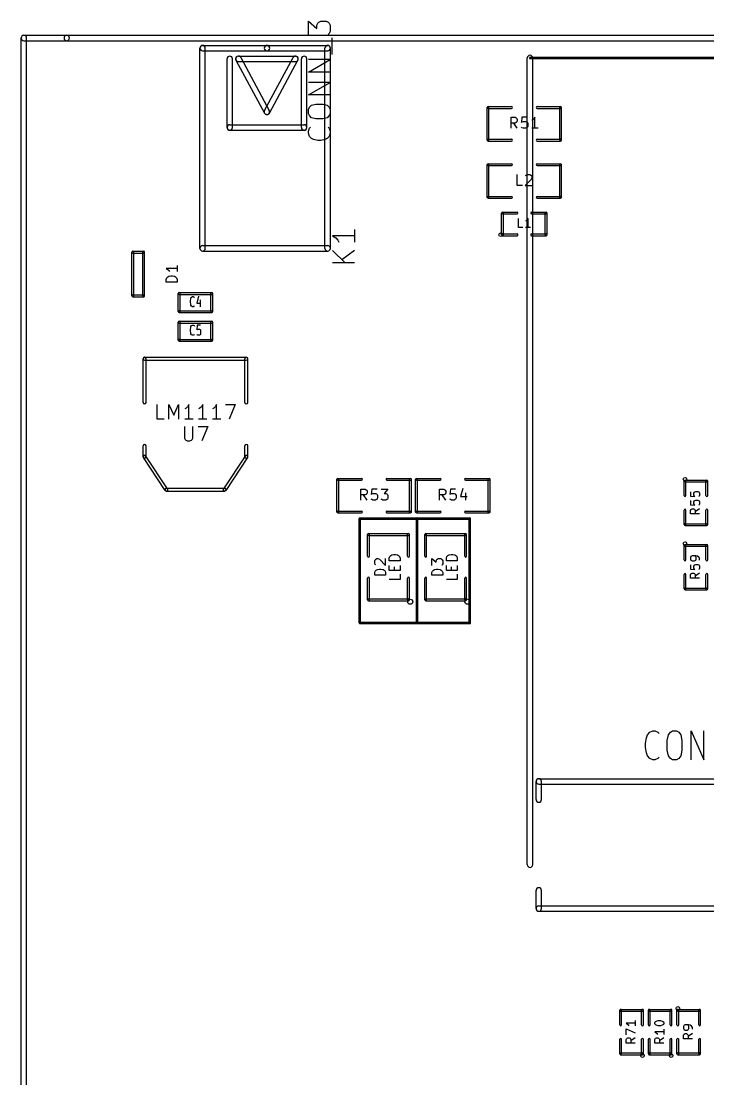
# Model space of a CAD drawing. Extents: x 25909 to 94169, y 14485 to 72503.
# Drawn here: x 25909 to 44817, y 43390 to 72503 of the extents above; entities that cross this region are included whole.
import ezdxf

# ---------------------------------------------------------------- set-up
doc = ezdxf.new("R2010")
doc.units = 0
doc.layers.add('BLACK', color=1, linetype='CONTINUOUS')

msp = doc.modelspace()

# ---------------------------------------------------------------- linework, layer by layer
at = {"layer": 'BLACK'}
for p, q in [((33820, 72132), (33820, 72503)), ((33820, 72503), (34048, 72303)), ((34106, 72475), (34163, 72503)), ((34163, 72503), (34306, 72503)), ((34306, 72503), (34363, 72475)), ((34048, 72389), (34077, 72446)), ((34048, 72303), (34048, 72389)), ((34077, 72446), (34106, 72475)), ((34363, 72475), (34391, 72446)), ((34391, 72446), (34420, 72389)), ((34420, 72217), (34391, 72160)), ((34420, 72389), (34420, 72217)), ((25909, 14560), (25909, 72040)), ((25984, 72115), (27164, 72115)), ((25984, 71965), (27164, 71965)), ((26059, 14560), (26059, 72040)), ((27165, 72115), (94093, 72115)), ((27165, 71965), (94093, 71965)), ((34391, 72160), (34363, 72132)), ((34477, 71589), (34477, 72046)), ((30830, 66249), (30830, 71761)), ((30905, 71836), (32677, 71836)), ((30905, 71686), (32677, 71686)), ((30980, 66249), (30980, 71761)), ((32677, 71836), (34349, 71836)), ((32677, 71686), (34349, 71686)), ((34275, 66249), (34275, 71761)), ((34425, 66249), (34425, 71761)), ((31578, 69577), (31578, 71465)), ((31728, 69577), (31728, 71465)), ((31824, 71429), (32610, 69974)), ((31890, 71540), (33464, 71540)), ((31890, 71390), (33464, 71390)), ((31956, 71500), (32742, 70045)), ((32611, 70045), (33397, 71500)), ((32743, 69974), (33529, 71429)), ((33626, 69577), (33626, 71465)), ((33776, 69577), (33776, 71465)), ((33820, 71103), (34420, 71446)), ((34420, 71446), (33820, 71446)), ((39845, 49286), (39845, 71490)), ((39921, 71509), (57677, 71509)), ((39921, 71471), (57677, 71471)), ((39995, 49286), (39995, 71490)), ((34420, 71103), (33820, 71103)), ((33820, 70474), (34420, 70817)), ((34420, 70817), (33820, 70817)), ((34420, 70474), (33820, 70474)), ((33848, 70131), (33906, 70188)), ((33906, 70188), (34020, 70216)), ((34020, 70216), (34220, 70216)), ((34220, 70216), (34334, 70188)), ((34334, 70188), (34391, 70131)), ((33820, 70073), (33848, 70131)), ((33820, 69959), (33820, 70073)), ((33848, 69902), (33820, 69959)), ((33906, 69845), (33848, 69902)), ((34391, 69902), (34334, 69845)), ((34391, 70131), (34420, 70073)), ((34420, 69959), (34391, 69902)), ((34420, 70073), (34420, 69959)), ((38739, 69228), (38739, 70128)), ((38764, 70153), (39414, 70153)), ((38764, 70103), (39414, 70103)), ((38789, 69228), (38789, 70128)), ((40114, 70153), (40764, 70153)), ((40114, 70103), (40764, 70103)), ((40739, 69228), (40739, 70128)), ((40789, 69228), (40789, 70128)), ((31653, 69651), (33701, 69651)), ((33848, 69559), (33877, 69588)), ((34020, 69816), (33906, 69845)), ((34220, 69816), (34020, 69816)), ((34334, 69845), (34220, 69816)), ((34363, 69588), (34391, 69559)), ((39399, 69557), (39399, 69857)), ((39399, 69857), (39514, 69857)), ((39514, 69699), (39399, 69699)), ((39571, 69557), (39471, 69699)), ((39514, 69857), (39542, 69842)), ((39542, 69714), (39514, 69699)), ((39542, 69842), (39557, 69828)), ((39557, 69728), (39542, 69714)), ((39557, 69828), (39571, 69799)), ((39571, 69757), (39557, 69728)), ((39571, 69799), (39571, 69757)), ((39699, 69857), (39685, 69714)), ((39685, 69714), (39699, 69728)), ((39699, 69571), (39685, 69585)), ((39842, 69857), (39699, 69857)), ((39699, 69728), (39728, 69742)), ((39728, 69742), (39799, 69742)), ((39799, 69742), (39828, 69728)), ((39828, 69728), (39842, 69714)), ((39842, 69585), (39828, 69571)), ((39842, 69714), (39857, 69685)), ((39857, 69614), (39842, 69585)), ((39857, 69685), (39857, 69614)), ((40000, 69785), (39971, 69771)), ((40028, 69814), (40000, 69785)), ((40057, 69857), (40028, 69814)), ((40057, 69557), (40057, 69857)), ((31653, 69501), (33701, 69501)), ((33820, 69473), (33848, 69559)), ((33820, 69416), (33820, 69473)), ((33848, 69331), (33820, 69416)), ((33906, 69273), (33848, 69331)), ((34391, 69331), (34334, 69273)), ((34391, 69559), (34420, 69473)), ((34420, 69416), (34391, 69331)), ((34420, 69473), (34420, 69416)), ((39728, 69557), (39699, 69571)), ((39799, 69557), (39728, 69557)), ((39828, 69571), (39799, 69557)), ((40143, 69557), (39971, 69557)), ((33963, 69245), (33906, 69273)), ((34077, 69216), (33963, 69245)), ((34163, 69216), (34077, 69216)), ((34277, 69245), (34163, 69216)), ((34334, 69273), (34277, 69245)), ((38764, 69253), (39414, 69253)), ((38764, 69203), (39414, 69203)), ((40114, 69253), (40764, 69253)), ((40114, 69203), (40764, 69203)), ((38739, 67653), (38739, 68553)), ((38764, 68578), (39414, 68578)), ((38764, 68528), (39414, 68528)), ((38789, 67653), (38789, 68553)), ((40114, 68578), (40764, 68578)), ((40114, 68528), (40764, 68528)), ((40739, 67653), (40739, 68553)), ((40789, 67653), (40789, 68553)), ((39571, 67982), (39571, 68282)), ((39957, 68153), (39786, 67982)), ((39800, 68253), (39814, 68267)), ((39814, 68267), (39843, 68282)), ((39843, 68282), (39914, 68282)), ((39914, 68282), (39943, 68267)), ((39943, 68267), (39957, 68253)), ((39957, 68253), (39972, 68224)), ((39972, 68196), (39957, 68153)), ((39972, 68224), (39972, 68196)), ((39714, 67982), (39571, 67982)), ((39786, 67982), (39972, 67982)), ((38764, 67678), (39414, 67678)), ((38764, 67628), (39414, 67628)), ((40114, 67678), (40764, 67678)), ((40114, 67628), (40764, 67628)), ((39139, 66622), (39139, 67222)), ((39164, 67247), (39564, 67247)), ((39164, 67197), (39564, 67197)), ((39189, 66622), (39189, 67222)), ((39604, 66821), (39604, 67071)), ((39817, 67011), (39794, 66999)), ((39841, 67035), (39817, 67011)), ((39865, 67071), (39841, 67035)), ((39865, 66821), (39865, 67071)), ((39964, 67247), (40364, 67247)), ((39964, 67197), (40364, 67197)), ((40339, 66622), (40339, 67222)), ((40389, 66622), (40389, 67222)), ((35085, 66764), (35085, 66421)), ((39723, 66821), (39604, 66821)), ((39936, 66821), (39794, 66821)), ((35085, 66593), (34485, 66593)), ((34485, 66593), (34571, 66536)), ((34571, 66536), (34628, 66478)), ((34628, 66478), (34656, 66421)), ((39164, 66647), (39564, 66647)), ((39164, 66597), (39564, 66597)), ((39964, 66647), (40364, 66647)), ((39964, 66597), (40364, 66597)), ((28959, 64944), (28959, 66144)), ((28984, 66169), (29284, 66169)), ((28984, 66119), (29284, 66119)), ((29009, 64944), (29009, 66144)), ((29259, 64944), (29259, 66144)), ((29309, 64944), (29309, 66144)), ((30905, 66324), (34349, 66324)), ((30905, 66174), (34349, 66174)), ((34485, 66193), (34828, 65850)), ((35085, 66193), (34742, 65936)), ((35085, 65850), (34485, 65850)), ((30205, 65694), (29905, 65694)), ((29905, 65694), (29948, 65665)), ((29948, 65665), (29977, 65637)), ((29977, 65637), (29991, 65608)), ((30205, 65780), (30205, 65608)), ((29905, 65394), (29920, 65437)), ((29905, 65322), (29905, 65394)), ((30205, 65322), (29905, 65322)), ((29920, 65437), (29948, 65465)), ((29948, 65465), (29977, 65480)), ((29977, 65480), (30034, 65494)), ((30034, 65494), (30077, 65494)), ((30077, 65494), (30134, 65480)), ((30134, 65480), (30163, 65465)), ((30163, 65465), (30191, 65437)), ((30191, 65437), (30205, 65394)), ((30205, 65394), (30205, 65322)), ((28984, 64969), (29284, 64969)), ((30234, 64507), (30234, 65007)), ((30259, 65032), (31159, 65032)), ((30259, 64982), (31159, 64982)), ((30284, 64507), (30284, 65007)), ((30603, 64910), (30628, 64924)), ((30628, 64924), (30645, 64924)), ((30645, 64924), (30671, 64910)), ((30791, 64937), (30748, 64737)), ((31134, 64507), (31134, 65007)), ((31184, 64507), (31184, 65007)), ((28984, 64919), (29284, 64919)), ((30568, 64804), (30577, 64857)), ((30568, 64764), (30568, 64804)), ((30577, 64710), (30568, 64764)), ((30577, 64857), (30585, 64884)), ((30585, 64684), (30577, 64710)), ((30585, 64884), (30603, 64910)), ((30603, 64657), (30585, 64684)), ((30628, 64644), (30603, 64657)), ((30645, 64644), (30628, 64644)), ((30671, 64657), (30645, 64644)), ((30671, 64910), (30680, 64897)), ((30680, 64670), (30671, 64657)), ((30748, 64737), (30860, 64737)), ((30834, 64830), (30834, 64644)), ((30259, 64532), (31159, 64532)), ((30259, 64482), (31159, 64482)), ((30234, 63719), (30234, 64219)), ((30259, 64244), (31159, 64244)), ((30259, 64194), (31159, 64194)), ((30284, 63719), (30284, 64219)), ((30568, 64016), (30577, 64069)), ((30577, 64069), (30585, 64096)), ((30585, 64096), (30603, 64122)), ((30603, 64122), (30628, 64136)), ((30628, 64136), (30645, 64136)), ((30645, 64136), (30671, 64122)), ((30671, 64122), (30680, 64109)), ((30757, 64136), (30748, 64002)), ((30843, 64136), (30757, 64136)), ((31134, 63719), (31134, 64219)), ((31184, 63719), (31184, 64219)), ((30568, 63976), (30568, 64016)), ((30577, 63922), (30568, 63976)), ((30585, 63896), (30577, 63922)), ((30603, 63869), (30585, 63896)), ((30628, 63856), (30603, 63869)), ((30645, 63856), (30628, 63856)), ((30671, 63869), (30645, 63856)), ((30680, 63882), (30671, 63869)), ((30748, 64002), (30757, 64016)), ((30757, 63869), (30748, 63882)), ((30757, 64016), (30774, 64029)), ((30774, 63856), (30757, 63869)), ((30774, 64029), (30817, 64029)), ((30817, 63856), (30774, 63856)), ((30817, 64029), (30834, 64016)), ((30834, 63869), (30817, 63856)), ((30834, 64016), (30843, 64002)), ((30843, 63882), (30834, 63869)), ((30843, 64002), (30851, 63976)), ((30851, 63909), (30843, 63882)), ((30851, 63976), (30851, 63909)), ((30259, 63744), (31159, 63744)), ((30259, 63694), (31159, 63694)), ((29269, 62010), (29269, 63210)), ((29309, 63250), (32109, 63250)), ((29349, 62010), (29349, 63210)), ((32069, 62010), (32069, 63210)), ((32149, 62010), (32149, 63210)), ((29309, 63170), (32109, 63170)), ((29652, 61548), (29652, 61948)), ((29976, 61548), (29976, 61948)), ((29976, 61948), (30110, 61662)), ((30110, 61662), (30243, 61948)), ((30243, 61948), (30243, 61548)), ((30452, 61853), (30414, 61834)), ((30490, 61891), (30452, 61853)), ((30528, 61948), (30490, 61891)), ((30528, 61548), (30528, 61948)), ((30833, 61853), (30795, 61834)), ((30871, 61891), (30833, 61853)), ((30909, 61948), (30871, 61891)), ((30909, 61548), (30909, 61948)), ((31214, 61853), (31176, 61834)), ((31252, 61891), (31214, 61853)), ((31290, 61948), (31252, 61891)), ((31290, 61548), (31290, 61948)), ((31538, 61948), (31805, 61948)), ((31805, 61948), (31633, 61548)), ((29843, 61548), (29652, 61548)), ((30643, 61548), (30414, 61548)), ((31024, 61548), (30795, 61548)), ((31405, 61548), (31176, 61548)), ((30404, 61348), (30404, 61024)), ((30633, 61024), (30633, 61348)), ((30785, 61348), (31052, 61348)), ((31052, 61348), (30880, 60948)), ((30404, 61024), (30423, 60986)), ((30423, 60986), (30442, 60967)), ((30442, 60967), (30480, 60948)), ((30480, 60948), (30557, 60948)), ((30557, 60948), (30595, 60967)), ((30595, 60967), (30614, 60986)), ((30614, 60986), (30633, 61024)), ((29269, 60510), (29269, 60810)), ((29349, 60510), (29349, 60810)), ((32069, 60510), (32069, 60810)), ((32149, 60510), (32149, 60810)), ((29875, 59588), (29277, 60488)), ((29941, 59632), (29343, 60532)), ((32075, 60532), (31477, 59632)), ((32141, 60488), (31543, 59588)), ((34605, 58992), (34605, 59892)), ((34630, 59917), (35280, 59917)), ((34630, 59867), (35280, 59867)), ((34655, 58992), (34655, 59892)), ((35980, 59917), (36630, 59917)), ((35980, 59867), (36630, 59867)), ((36605, 58992), (36605, 59892)), ((36655, 58992), (36655, 59892)), ((36770, 58992), (36770, 59892)), ((36795, 59917), (37445, 59917)), ((36795, 59867), (37445, 59867)), ((36820, 58992), (36820, 59892)), ((38145, 59917), (38795, 59917)), ((38145, 59867), (38795, 59867)), ((38770, 58992), (38770, 59892)), ((38820, 58992), (38820, 59892)), ((44163, 59445), (44163, 59845)), ((44188, 59870), (44788, 59870)), ((44188, 59820), (44788, 59820)), ((44213, 59445), (44213, 59845)), ((44763, 59445), (44763, 59845)), ((44813, 59445), (44813, 59845)), ((29909, 59650), (31509, 59650)), ((29909, 59570), (31509, 59570)), ((35265, 59321), (35265, 59621)), ((35265, 59621), (35380, 59621)), ((35380, 59463), (35265, 59463)), ((35437, 59321), (35337, 59463)), ((35380, 59621), (35408, 59606)), ((35408, 59478), (35380, 59463)), ((35408, 59606), (35423, 59592)), ((35423, 59492), (35408, 59478)), ((35423, 59592), (35437, 59563)), ((35437, 59521), (35423, 59492)), ((35437, 59563), (35437, 59521)), ((35565, 59621), (35551, 59478)), ((35551, 59478), (35565, 59492)), ((35708, 59621), (35565, 59621)), ((35565, 59492), (35594, 59506)), ((35594, 59506), (35665, 59506)), ((35665, 59506), (35694, 59492)), ((35694, 59492), (35708, 59478)), ((35708, 59478), (35723, 59449)), ((35723, 59449), (35723, 59378)), ((35823, 59621), (36009, 59621)), ((36009, 59621), (35909, 59506)), ((35909, 59506), (35951, 59506)), ((35951, 59506), (35980, 59492)), ((35980, 59492), (35994, 59478)), ((35994, 59478), (36009, 59449)), ((36009, 59449), (36009, 59378)), ((37430, 59321), (37430, 59621)), ((37430, 59621), (37545, 59621)), ((37545, 59463), (37430, 59463)), ((37602, 59321), (37502, 59463)), ((37545, 59621), (37573, 59606)), ((37573, 59478), (37545, 59463)), ((37573, 59606), (37588, 59592)), ((37588, 59492), (37573, 59478)), ((37588, 59592), (37602, 59563)), ((37602, 59521), (37588, 59492)), ((37602, 59563), (37602, 59521)), ((37730, 59621), (37716, 59478)), ((37716, 59478), (37730, 59492)), ((37873, 59621), (37730, 59621)), ((37730, 59492), (37759, 59506)), ((37759, 59506), (37830, 59506)), ((37830, 59506), (37859, 59492)), ((37859, 59492), (37873, 59478)), ((37873, 59478), (37888, 59449)), ((37888, 59449), (37888, 59378)), ((38074, 59635), (38002, 59421)), ((38002, 59421), (38188, 59421)), ((38145, 59521), (38145, 59321)), ((44339, 59549), (44339, 59430)), ((44339, 59430), (44458, 59418)), ((44434, 59513), (44446, 59537)), ((44434, 59453), (44434, 59513)), ((44446, 59430), (44434, 59453)), ((44446, 59537), (44458, 59549)), ((44458, 59418), (44446, 59430)), ((44458, 59549), (44482, 59560)), ((44482, 59560), (44542, 59560)), ((44542, 59560), (44565, 59549)), ((44565, 59549), (44577, 59537)), ((44577, 59430), (44565, 59418)), ((44577, 59537), (44589, 59513)), ((44589, 59453), (44577, 59430)), ((44589, 59513), (44589, 59453)), ((35565, 59335), (35551, 59349)), ((35594, 59321), (35565, 59335)), ((35665, 59321), (35594, 59321)), ((35694, 59335), (35665, 59321)), ((35708, 59349), (35694, 59335)), ((35723, 59378), (35708, 59349)), ((35837, 59335), (35823, 59349)), ((35866, 59321), (35837, 59335)), ((35951, 59321), (35866, 59321)), ((35980, 59335), (35951, 59321)), ((35994, 59349), (35980, 59335)), ((36009, 59378), (35994, 59349)), ((37730, 59335), (37716, 59349)), ((37759, 59321), (37730, 59335)), ((37830, 59321), (37759, 59321)), ((37859, 59335), (37830, 59321)), ((37873, 59349), (37859, 59335)), ((37888, 59378), (37873, 59349)), ((44339, 59311), (44339, 59192)), ((44339, 59192), (44458, 59180)), ((44434, 59275), (44446, 59299)), ((44434, 59215), (44434, 59275)), ((44446, 59192), (44434, 59215)), ((44446, 59299), (44458, 59311)), ((44458, 59180), (44446, 59192)), ((44458, 59311), (44482, 59322)), ((44482, 59322), (44542, 59322)), ((44542, 59322), (44565, 59311)), ((44565, 59311), (44577, 59299)), ((44577, 59192), (44565, 59180)), ((44577, 59299), (44589, 59275)), ((44589, 59215), (44577, 59192)), ((44589, 59275), (44589, 59215)), ((34630, 59017), (35280, 59017)), ((34630, 58967), (35280, 58967)), ((35217, 55938), (35217, 58812)), ((35236, 58831), (38266, 58831)), ((35255, 55938), (35255, 58812)), ((35980, 59017), (36630, 59017)), ((35980, 58967), (36630, 58967)), ((36791, 55938), (36791, 58812)), ((36795, 59017), (37445, 59017)), ((36795, 58967), (37445, 58967)), ((36829, 55938), (36829, 58812)), ((38145, 59017), (38795, 59017)), ((38145, 58967), (38795, 58967)), ((38248, 55938), (38248, 58812)), ((38286, 55938), (38286, 58812)), ((44163, 58645), (44163, 59045)), ((44213, 58645), (44213, 59045)), ((44339, 59037), (44351, 59061)), ((44339, 58942), (44339, 59037)), ((44589, 58942), (44339, 58942)), ((44351, 59061), (44363, 59072)), ((44363, 59072), (44387, 59084)), ((44387, 59084), (44423, 59084)), ((44423, 59084), (44446, 59072)), ((44446, 59072), (44458, 59061)), ((44458, 59061), (44470, 59037)), ((44589, 59084), (44470, 59001)), ((44470, 59037), (44470, 58942)), ((44763, 58645), (44763, 59045)), ((44813, 58645), (44813, 59045)), ((35236, 58793), (38266, 58793)), ((44188, 58670), (44788, 58670)), ((44188, 58620), (44788, 58620)), ((35449, 57773), (35449, 58373)), ((35474, 58398), (36574, 58398)), ((35474, 58348), (36574, 58348)), ((35499, 57773), (35499, 58373)), ((36549, 57773), (36549, 58373)), ((36599, 57773), (36599, 58373)), ((37023, 57773), (37023, 58373)), ((37048, 58398), (38148, 58398)), ((37048, 58348), (38148, 58348)), ((37073, 57773), (37073, 58373)), ((38123, 57773), (38123, 58373)), ((38173, 57773), (38173, 58373)), ((44163, 57673), (44163, 58073)), ((44188, 58098), (44788, 58098)), ((44188, 58048), (44788, 58048)), ((44213, 57673), (44213, 58073)), ((44763, 57673), (44763, 58073)), ((44813, 57673), (44813, 58073)), ((35645, 57651), (35660, 57680)), ((35645, 57580), (35645, 57651)), ((35660, 57680), (35674, 57694)), ((35674, 57694), (35703, 57709)), ((35703, 57709), (35731, 57709)), ((35731, 57709), (35774, 57694)), ((35774, 57694), (35945, 57523)), ((35945, 57523), (35945, 57709)), ((36045, 57723), (36060, 57766)), ((36045, 57651), (36045, 57723)), ((36345, 57651), (36045, 57651)), ((36060, 57766), (36088, 57794)), ((36088, 57794), (36117, 57809)), ((36117, 57809), (36174, 57823)), ((36174, 57823), (36217, 57823)), ((36217, 57823), (36274, 57809)), ((36274, 57809), (36303, 57794)), ((36303, 57794), (36331, 57766)), ((36331, 57766), (36345, 57723)), ((36345, 57723), (36345, 57651)), ((37219, 57523), (37219, 57709)), ((37219, 57709), (37334, 57609)), ((37334, 57651), (37348, 57680)), ((37334, 57609), (37334, 57651)), ((37348, 57680), (37362, 57694)), ((37362, 57694), (37391, 57709)), ((37391, 57709), (37462, 57709)), ((37462, 57709), (37491, 57694)), ((37491, 57694), (37505, 57680)), ((37505, 57680), (37519, 57651)), ((37519, 57651), (37519, 57566)), ((37619, 57723), (37634, 57766)), ((37619, 57651), (37619, 57723)), ((37919, 57651), (37619, 57651)), ((37634, 57766), (37662, 57794)), ((37662, 57794), (37691, 57809)), ((37691, 57809), (37748, 57823)), ((37748, 57823), (37791, 57823)), ((37791, 57823), (37848, 57809)), ((37848, 57809), (37877, 57794)), ((37877, 57794), (37905, 57766)), ((37905, 57766), (37919, 57723)), ((37919, 57723), (37919, 57651)), ((44351, 57765), (44339, 57741)), ((44339, 57741), (44339, 57693)), ((44339, 57693), (44351, 57669)), ((44363, 57777), (44351, 57765)), ((44351, 57669), (44363, 57658)), ((44387, 57788), (44363, 57777)), ((44363, 57658), (44387, 57646)), ((44482, 57788), (44387, 57788)), ((44387, 57646), (44446, 57646)), ((44470, 57777), (44446, 57788)), ((44446, 57646), (44470, 57658)), ((44482, 57765), (44470, 57777)), ((44470, 57658), (44482, 57669)), ((44530, 57777), (44482, 57788)), ((44494, 57741), (44482, 57765)), ((44482, 57669), (44494, 57693)), ((44494, 57693), (44494, 57741)), ((44565, 57753), (44530, 57777)), ((44577, 57741), (44565, 57753)), ((44589, 57717), (44577, 57741)), ((44589, 57669), (44589, 57717)), ((35660, 57551), (35645, 57580)), ((35645, 57323), (35660, 57366)), ((35674, 57537), (35660, 57551)), ((35660, 57366), (35688, 57394)), ((35688, 57394), (35717, 57409)), ((35717, 57409), (35774, 57423)), ((35774, 57423), (35817, 57423)), ((35817, 57423), (35874, 57409)), ((35874, 57409), (35903, 57394)), ((35903, 57394), (35931, 57366)), ((35931, 57366), (35945, 57323)), ((36045, 57380), (36045, 57523)), ((36345, 57380), (36045, 57380)), ((36188, 57380), (36188, 57480)), ((36345, 57523), (36345, 57380)), ((37219, 57323), (37234, 57366)), ((37234, 57366), (37262, 57394)), ((37262, 57394), (37291, 57409)), ((37291, 57409), (37348, 57423)), ((37348, 57423), (37391, 57423)), ((37391, 57423), (37448, 57409)), ((37448, 57409), (37477, 57394)), ((37477, 57394), (37505, 57366)), ((37505, 57537), (37491, 57523)), ((37519, 57566), (37505, 57537)), ((37505, 57366), (37519, 57323)), ((37619, 57380), (37619, 57523)), ((37919, 57380), (37619, 57380)), ((37762, 57380), (37762, 57480)), ((37919, 57523), (37919, 57380)), ((44339, 57539), (44339, 57420)), ((44339, 57420), (44458, 57408)), ((44434, 57503), (44446, 57527)), ((44434, 57443), (44434, 57503)), ((44446, 57420), (44434, 57443)), ((44446, 57527), (44458, 57539)), ((44458, 57408), (44446, 57420)), ((44458, 57539), (44482, 57550)), ((44482, 57550), (44542, 57550)), ((44542, 57550), (44565, 57539)), ((44565, 57539), (44577, 57527)), ((44577, 57420), (44565, 57408)), ((44577, 57527), (44589, 57503)), ((44589, 57443), (44577, 57420)), ((44589, 57503), (44589, 57443)), ((35449, 56573), (35449, 57173)), ((35499, 56573), (35499, 57173)), ((35645, 57251), (35645, 57323)), ((35945, 57251), (35645, 57251)), ((35945, 57323), (35945, 57251)), ((36345, 57137), (36045, 57137)), ((36345, 57280), (36345, 57137)), ((36549, 56573), (36549, 57173)), ((36599, 56573), (36599, 57173)), ((37023, 56573), (37023, 57173)), ((37073, 56573), (37073, 57173)), ((37219, 57251), (37219, 57323)), ((37519, 57251), (37219, 57251)), ((37519, 57323), (37519, 57251)), ((37919, 57137), (37619, 57137)), ((37919, 57280), (37919, 57137)), ((38123, 56573), (38123, 57173)), ((38173, 56573), (38173, 57173)), ((44163, 56873), (44163, 57273)), ((44213, 56873), (44213, 57273)), ((44339, 57265), (44351, 57289)), ((44339, 57170), (44339, 57265)), ((44589, 57170), (44339, 57170)), ((44351, 57289), (44363, 57300)), ((44363, 57300), (44387, 57312)), ((44387, 57312), (44423, 57312)), ((44423, 57312), (44446, 57300)), ((44446, 57300), (44458, 57289)), ((44458, 57289), (44470, 57265)), ((44589, 57312), (44470, 57229)), ((44470, 57265), (44470, 57170)), ((44763, 56873), (44763, 57273)), ((44813, 56873), (44813, 57273)), ((44188, 56898), (44788, 56898)), ((44188, 56848), (44788, 56848)), ((35474, 56598), (36574, 56598)), ((35474, 56548), (36574, 56548)), ((37048, 56598), (38148, 56598)), ((37048, 56548), (38148, 56548)), ((35236, 55957), (36810, 55957)), ((35236, 55919), (36810, 55919)), ((35275, 55957), (38267, 55957)), ((35275, 55919), (38267, 55919)), ((43101, 52626), (43130, 52779)), ((43130, 52779), (43158, 52855)), ((43158, 52855), (43216, 52931)), ((43216, 52931), (43301, 52969)), ((43301, 52969), (43358, 52969)), ((43358, 52969), (43444, 52931)), ((43444, 52931), (43473, 52893)), ((43701, 52703), (43730, 52855)), ((43701, 52436), (43701, 52703)), ((43730, 52855), (43787, 52931)), ((43787, 52931), (43844, 52969)), ((43844, 52969), (43958, 52969)), ((43958, 52969), (44016, 52931)), ((44016, 52931), (44073, 52855)), ((44073, 52855), (44101, 52703)), ((44101, 52703), (44101, 52436)), ((44359, 52169), (44359, 52969)), ((44359, 52969), (44702, 52169)), ((44702, 52169), (44702, 52969)), ((43101, 52512), (43101, 52626)), ((43130, 52360), (43101, 52512)), ((43730, 52283), (43701, 52436)), ((44101, 52436), (44073, 52283)), ((43158, 52283), (43130, 52360)), ((43216, 52207), (43158, 52283)), ((43301, 52169), (43216, 52207)), ((43358, 52169), (43301, 52169)), ((43444, 52207), (43358, 52169)), ((43473, 52245), (43444, 52207)), ((43787, 52207), (43730, 52283)), ((43844, 52169), (43787, 52207)), ((43958, 52169), (43844, 52169)), ((44016, 52207), (43958, 52169)), ((44073, 52283), (44016, 52207)), ((40086, 51076), (40086, 51576)), ((40161, 51651), (57161, 51651)), ((40236, 51076), (40236, 51576)), ((40161, 51501), (57161, 51501)), ((40086, 48076), (40086, 48576)), ((40236, 48076), (40236, 48576)), ((40161, 48151), (57161, 48151)), ((40161, 48001), (57161, 48001)), ((42391, 44878), (42391, 45278)), ((42416, 45303), (43016, 45303)), ((42416, 45253), (43016, 45253)), ((42441, 44878), (42441, 45278)), ((42991, 44878), (42991, 45278)), ((43041, 44878), (43041, 45278)), ((43179, 44878), (43179, 45278)), ((43204, 45303), (43804, 45303)), ((43204, 45253), (43804, 45253)), ((43229, 44878), (43229, 45278)), ((43779, 44878), (43779, 45278)), ((43829, 44878), (43829, 45278)), ((43966, 44878), (43966, 45278)), ((43991, 45303), (44591, 45303)), ((43991, 45253), (44591, 45253)), ((44016, 44878), (44016, 45278)), ((44566, 44878), (44566, 45278)), ((44616, 44878), (44616, 45278)), ((42817, 44922), (42567, 44922)), ((42567, 44922), (42603, 44898)), ((42603, 44898), (42627, 44874)), ((42627, 44874), (42639, 44851)), ((42817, 44993), (42817, 44851)), ((43355, 44934), (43367, 44958)), ((43355, 44910), (43355, 44934)), ((43367, 44886), (43355, 44910)), ((43367, 44958), (43379, 44970)), ((43379, 44874), (43367, 44886)), ((43379, 44970), (43403, 44982)), ((43403, 44863), (43379, 44874)), ((43403, 44982), (43450, 44993)), ((43450, 44851), (43403, 44863)), ((43450, 44993), (43510, 44993)), ((43510, 44851), (43450, 44851)), ((43510, 44993), (43558, 44982)), ((43558, 44863), (43510, 44851)), ((43558, 44982), (43581, 44970)), ((43581, 44874), (43558, 44863)), ((43581, 44970), (43593, 44958)), ((43593, 44886), (43581, 44874)), ((43593, 44958), (43605, 44934)), ((43605, 44910), (43593, 44886)), ((43605, 44934), (43605, 44910)), ((44154, 44851), (44142, 44827)), ((44166, 44863), (44154, 44851)), ((44190, 44874), (44166, 44863)), ((44285, 44874), (44190, 44874)), ((44273, 44863), (44249, 44874)), ((44285, 44851), (44273, 44863)), ((44333, 44863), (44285, 44874)), ((44297, 44827), (44285, 44851)), ((44368, 44839), (44333, 44863)), ((44380, 44827), (44368, 44839)), ((42567, 44601), (42567, 44767)), ((42567, 44767), (42817, 44660)), ((43605, 44684), (43355, 44684)), ((43355, 44684), (43391, 44660)), ((43391, 44660), (43415, 44636)), ((43415, 44636), (43427, 44613)), ((43605, 44755), (43605, 44613)), ((44142, 44827), (44142, 44779)), ((44142, 44779), (44154, 44755)), ((44142, 44589), (44154, 44613)), ((44142, 44494), (44142, 44589)), ((44154, 44755), (44166, 44744)), ((44154, 44613), (44166, 44624)), ((44166, 44744), (44190, 44732)), ((44166, 44624), (44190, 44636)), ((44190, 44732), (44249, 44732)), ((44190, 44636), (44226, 44636)), ((44226, 44636), (44249, 44624)), ((44249, 44732), (44273, 44744)), ((44249, 44624), (44261, 44613)), ((44261, 44613), (44273, 44589)), ((44273, 44744), (44285, 44755)), ((44392, 44636), (44273, 44553)), ((44273, 44589), (44273, 44494)), ((44285, 44755), (44297, 44779)), ((44297, 44779), (44297, 44827)), ((44392, 44803), (44380, 44827)), ((44392, 44755), (44392, 44803)), ((42391, 44078), (42391, 44478)), ((42441, 44078), (42441, 44478)), ((42567, 44470), (42579, 44494)), ((42567, 44375), (42567, 44470)), ((42817, 44375), (42567, 44375)), ((42579, 44494), (42591, 44505)), ((42591, 44505), (42615, 44517)), ((42615, 44517), (42651, 44517)), ((42651, 44517), (42674, 44505)), ((42674, 44505), (42686, 44494)), ((42686, 44494), (42698, 44470)), ((42817, 44517), (42698, 44434)), ((42698, 44470), (42698, 44375)), ((42991, 44078), (42991, 44478)), ((43041, 44078), (43041, 44478)), ((43179, 44078), (43179, 44478)), ((43229, 44078), (43229, 44478)), ((43355, 44470), (43367, 44494)), ((43355, 44375), (43355, 44470)), ((43605, 44375), (43355, 44375)), ((43367, 44494), (43379, 44505)), ((43379, 44505), (43403, 44517)), ((43403, 44517), (43439, 44517)), ((43439, 44517), (43462, 44505)), ((43462, 44505), (43474, 44494)), ((43474, 44494), (43486, 44470)), ((43605, 44517), (43486, 44434)), ((43486, 44470), (43486, 44375)), ((43779, 44078), (43779, 44478)), ((43829, 44078), (43829, 44478)), ((43966, 44078), (43966, 44478)), ((44016, 44078), (44016, 44478)), ((44392, 44494), (44142, 44494)), ((44566, 44078), (44566, 44478)), ((44616, 44078), (44616, 44478)), ((42416, 44103), (43016, 44103)), ((42416, 44053), (43016, 44053)), ((43204, 44103), (43804, 44103)), ((43204, 44053), (43804, 44053)), ((43991, 44103), (44591, 44103)), ((43991, 44053), (44591, 44053))]:
    msp.add_line(p, q, dxfattribs=at)
for centre, radius in [((39114, 66622), 50), ((44188, 59895), 50), ((44188, 58123), 50), ((36624, 56523), 70), ((38198, 56523), 70), ((43991, 45328), 50), ((43016, 44028), 50), ((43804, 44028), 50)]:
    msp.add_circle(centre, radius, dxfattribs=at)
for centre, radius, start, end in [((25984, 72040), 75, 360, 540), ((25984, 72040), 75, 90, 270), ((27165, 72040), 75, 90, 270), ((27164, 72040), 75, 270, 450), ((30905, 71761), 75, 90, 270), ((30905, 71761), 75, 360, 540), ((32677, 71761), 75, 90, 270), ((32677, 71761), 75, 270, 450), ((34350, 71761), 75, 360, 540), ((34349, 71761), 75, 270, 450), ((31653, 71465), 75, 360, 540), ((31890, 71465), 75, 90, 270), ((31890, 71464), 75, 28, 208), ((33463, 71464), 75, 331, 511), ((33464, 71465), 75, 270, 450), ((33701, 71465), 75, 360, 540), ((39920, 71490), 75, 360, 540), ((39921, 71490), 19, 90, 270), ((32677, 70010), 75, 151, 331), ((32676, 70010), 75, 208, 388), ((38764, 70128), 25, 360, 540), ((38764, 70128), 25, 90, 270), ((39414, 70128), 25, 270, 450), ((40114, 70128), 25, 90, 270), ((40764, 70128), 25, 360, 540), ((40764, 70128), 25, 270, 450), ((31653, 69576), 75, 90, 270), ((33701, 69576), 75, 270, 450), ((31653, 69577), 75, 180, 360), ((33701, 69577), 75, 180, 360), ((38764, 69228), 25, 90, 270), ((38764, 69228), 25, 180, 360), ((39414, 69228), 25, 270, 450), ((40114, 69228), 25, 90, 270), ((40764, 69228), 25, 180, 360), ((40764, 69228), 25, 270, 450), ((38764, 68553), 25, 360, 540), ((38764, 68553), 25, 90, 270), ((39414, 68553), 25, 270, 450), ((40114, 68553), 25, 90, 270), ((40764, 68553), 25, 360, 540), ((40764, 68553), 25, 270, 450), ((38764, 67653), 25, 90, 270), ((38764, 67653), 25, 180, 360), ((39414, 67653), 25, 270, 450), ((40114, 67653), 25, 90, 270), ((40764, 67653), 25, 180, 360), ((40764, 67653), 25, 270, 450), ((39164, 67222), 25, 360, 540), ((39164, 67222), 25, 90, 270), ((39564, 67222), 25, 270, 450), ((39964, 67222), 25, 90, 270), ((40364, 67222), 25, 360, 540), ((40364, 67222), 25, 270, 450), ((39164, 66622), 25, 90, 270), ((39164, 66622), 25, 180, 360), ((39564, 66622), 25, 270, 450), ((39964, 66622), 25, 90, 270), ((40364, 66622), 25, 180, 360), ((40364, 66622), 25, 270, 450), ((28984, 66144), 25, 360, 540), ((28984, 66144), 25, 90, 270), ((29284, 66144), 25, 360, 540), ((29284, 66144), 25, 270, 450), ((30905, 66249), 75, 90, 270), ((30905, 66249), 75, 180, 360), ((34350, 66249), 75, 180, 360), ((34349, 66249), 75, 270, 450), ((28984, 64944), 25, 90, 270), ((28984, 64944), 25, 180, 360), ((29284, 64944), 25, 180, 360), ((29284, 64944), 25, 270, 450), ((30259, 65007), 25, 90, 270), ((30259, 65007), 25, 360, 540), ((31159, 65007), 25, 360, 540), ((31159, 65007), 25, 270, 450), ((30259, 64507), 25, 90, 270), ((30259, 64507), 25, 180, 360), ((31159, 64507), 25, 180, 360), ((31159, 64507), 25, 270, 450), ((30259, 64219), 25, 90, 270), ((30259, 64219), 25, 360, 540), ((31159, 64219), 25, 360, 540), ((31159, 64219), 25, 270, 450), ((30259, 63719), 25, 90, 270), ((30259, 63719), 25, 180, 360), ((31159, 63719), 25, 180, 360), ((31159, 63719), 25, 270, 450), ((29309, 63210), 40, 90, 270), ((29309, 63210), 40, 360, 540), ((32109, 63210), 40, 360, 540), ((32109, 63210), 40, 270, 450), ((29309, 62010), 40, 180, 360), ((32109, 62010), 40, 180, 360), ((29309, 60810), 40, 360, 540), ((32109, 60810), 40, 360, 540), ((29309, 60510), 40, 180, 360), ((29310, 60510), 40, 393, 573), ((32109, 60510), 40, 180, 360), ((32108, 60510), 40, -33, 146), ((34630, 59892), 25, 360, 540), ((34630, 59892), 25, 90, 270), ((35280, 59892), 25, 270, 450), ((35980, 59892), 25, 90, 270), ((36630, 59892), 25, 360, 540), ((36630, 59892), 25, 270, 450), ((36795, 59892), 25, 360, 540), ((36795, 59892), 25, 90, 270), ((37445, 59892), 25, 270, 450), ((38145, 59892), 25, 90, 270), ((38795, 59892), 25, 360, 540), ((38795, 59892), 25, 270, 450), ((44188, 59845), 25, 360, 540), ((44188, 59845), 25, 90, 270), ((44788, 59845), 25, 360, 540), ((44788, 59845), 25, 270, 450), ((29909, 59610), 40, 90, 270), ((29908, 59610), 40, 213, 393), ((31510, 59610), 40, 146, 326), ((31509, 59610), 40, 270, 450), ((44188, 59445), 25, 180, 360), ((44788, 59445), 25, 180, 360), ((34630, 58992), 25, 90, 270), ((34630, 58992), 25, 180, 360), ((35236, 58812), 19, 90, 270), ((35236, 58812), 19, 360, 540), ((35280, 58992), 25, 270, 450), ((35980, 58992), 25, 90, 270), ((36630, 58992), 25, 180, 360), ((36630, 58992), 25, 270, 450), ((36795, 58992), 25, 90, 270), ((36795, 58992), 25, 180, 360), ((36810, 58812), 19, 360, 540), ((37445, 58992), 25, 270, 450), ((38145, 58992), 25, 90, 270), ((38267, 58812), 19, 360, 540), ((38266, 58812), 19, 270, 450), ((38795, 58992), 25, 180, 360), ((38795, 58992), 25, 270, 450), ((44188, 59045), 25, 360, 540), ((44788, 59045), 25, 360, 540), ((44188, 58645), 25, 90, 270), ((44188, 58645), 25, 180, 360), ((44788, 58645), 25, 180, 360), ((44788, 58645), 25, 270, 450), ((35474, 58373), 25, 90, 270), ((35474, 58373), 25, 360, 540), ((36574, 58373), 25, 360, 540), ((36574, 58373), 25, 270, 450), ((37048, 58373), 25, 90, 270), ((37048, 58373), 25, 360, 540), ((38148, 58373), 25, 360, 540), ((38148, 58373), 25, 270, 450), ((44188, 58073), 25, 360, 540), ((44188, 58073), 25, 90, 270), ((44788, 58073), 25, 360, 540), ((44788, 58073), 25, 270, 450), ((35474, 57773), 25, 180, 360), ((36574, 57773), 25, 180, 360), ((37048, 57773), 25, 180, 360), ((38148, 57773), 25, 180, 360), ((44188, 57673), 25, 180, 360), ((44788, 57673), 25, 180, 360), ((35474, 57173), 25, 360, 540), ((36574, 57173), 25, 360, 540), ((37048, 57173), 25, 360, 540), ((38148, 57173), 25, 360, 540), ((44188, 57273), 25, 360, 540), ((44788, 57273), 25, 360, 540), ((44188, 56873), 25, 90, 270), ((44188, 56873), 25, 180, 360), ((44788, 56873), 25, 180, 360), ((44788, 56873), 25, 270, 450), ((35474, 56573), 25, 90, 270), ((35474, 56573), 25, 180, 360), ((36574, 56573), 25, 180, 360), ((36574, 56573), 25, 270, 450), ((37048, 56573), 25, 90, 270), ((37048, 56573), 25, 180, 360), ((38148, 56573), 25, 180, 360), ((38148, 56573), 25, 270, 450), ((35236, 55938), 19, 90, 270), ((35236, 55938), 19, 180, 360), ((35275, 55938), 19, 90, 270), ((36810, 55938), 19, 180, 360), ((36810, 55938), 19, 270, 450), ((38267, 55938), 19, 180, 360), ((38267, 55938), 19, 270, 450), ((40161, 51576), 75, 360, 540), ((40161, 51576), 75, 90, 270), ((40161, 51076), 75, 180, 360), ((39920, 49286), 75, 180, 360), ((40161, 48576), 75, 360, 540), ((40161, 48076), 75, 90, 270), ((40161, 48076), 75, 180, 360), ((42416, 45278), 25, 360, 540), ((42416, 45278), 25, 90, 270), ((43016, 45278), 25, 360, 540), ((43016, 45278), 25, 270, 450), ((43204, 45278), 25, 360, 540), ((43204, 45278), 25, 90, 270), ((43804, 45278), 25, 360, 540), ((43804, 45278), 25, 270, 450), ((43991, 45278), 25, 360, 540), ((43991, 45278), 25, 90, 270), ((44591, 45278), 25, 360, 540), ((44591, 45278), 25, 270, 450), ((42416, 44878), 25, 180, 360), ((43016, 44878), 25, 180, 360), ((43204, 44878), 25, 180, 360), ((43804, 44878), 25, 180, 360), ((43991, 44878), 25, 180, 360), ((44591, 44878), 25, 180, 360), ((42416, 44478), 25, 360, 540), ((43016, 44478), 25, 360, 540), ((43204, 44478), 25, 360, 540), ((43804, 44478), 25, 360, 540), ((43991, 44478), 25, 360, 540), ((44591, 44478), 25, 360, 540), ((42416, 44078), 25, 90, 270), ((42416, 44078), 25, 180, 360), ((43016, 44078), 25, 180, 360), ((43016, 44078), 25, 270, 450), ((43204, 44078), 25, 90, 270), ((43204, 44078), 25, 180, 360), ((43804, 44078), 25, 180, 360), ((43804, 44078), 25, 270, 450), ((43991, 44078), 25, 90, 270), ((43991, 44078), 25, 180, 360), ((44591, 44078), 25, 180, 360), ((44591, 44078), 25, 270, 450)]:
    msp.add_arc(centre, radius, start, end, dxfattribs=at)

doc.saveas('drawing.dxf')
